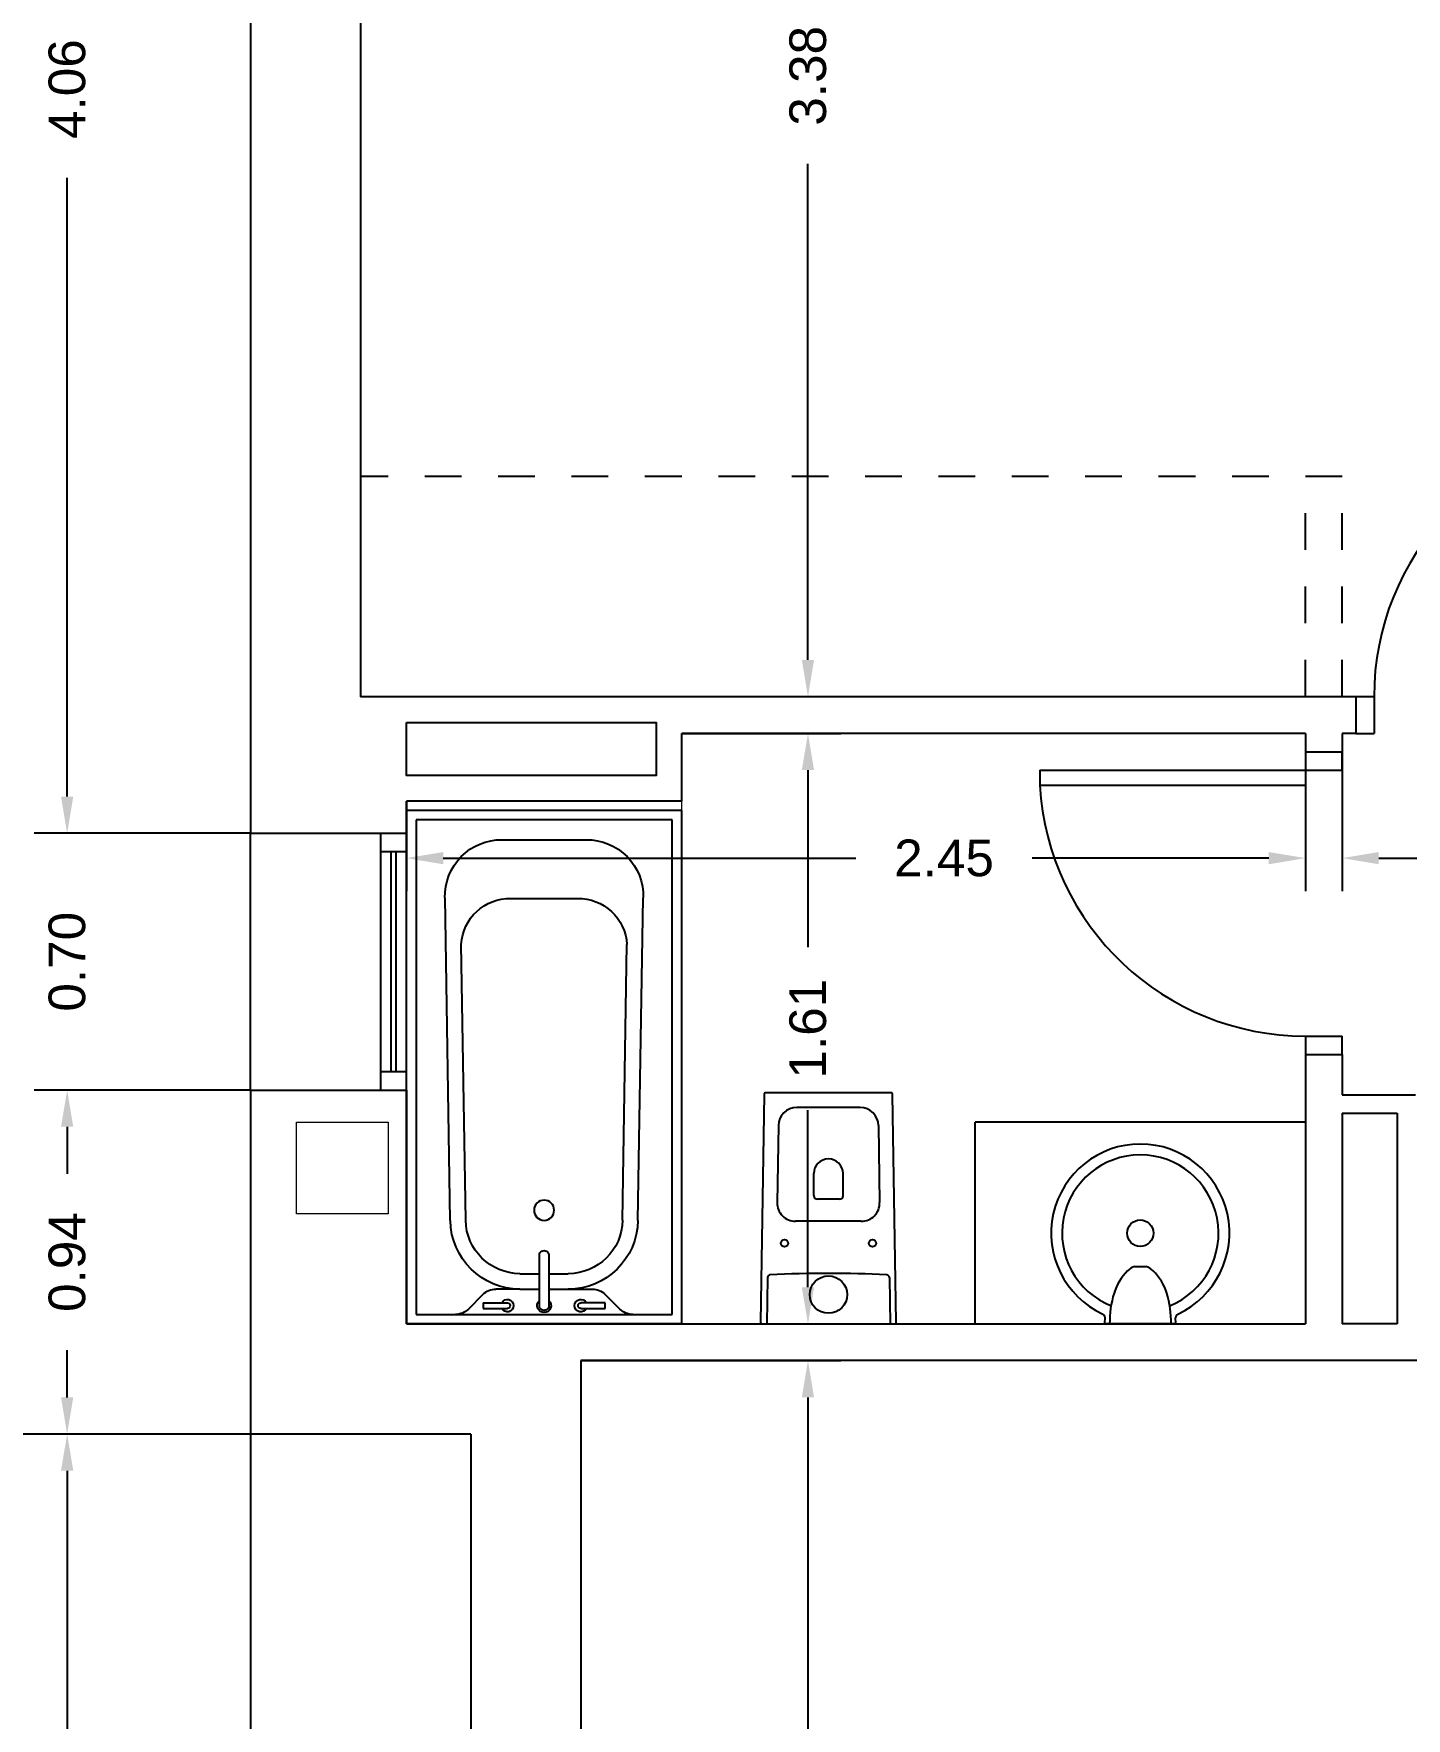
# Model space of a CAD drawing. Header units: millimetres. Extents: x 441156 to 441653, y 4514887 to 4515266.
# Drawn here: x 441333.291 to 441337.032, y 4515208.628 to 4515213.22 of the extents above; entities that cross this region are included whole.
import ezdxf

# ---------------------------------------------------------------- set-up
doc = ezdxf.new("R2010")
doc.units = ezdxf.units.MM
doc.linetypes.add('CONTINUA', pattern=[0])
doc.linetypes.add('RAYITAS', pattern=[0.375, 0.25, -0.125])
for name, color, linetype in [('01_cotas', 254, 'Continuous'), ('01_muros', 1, 'Continuous'), ('01_proyección', 4, 'RAYITAS'), ('01_puertas', 2, 'Continuous'), ('01_sanitarios', 250, 'Continuous'), ('01_tabiques', 3, 'Continuous'), ('01_ventanas', 2, 'Continuous')]:
    doc.layers.add(name, color=color, linetype=linetype)
doc.layers.add('01_muebles_B', color=254, linetype='Continuous', lineweight=5)
doc.layers.add('01_pilares baja', color=5, linetype='Continuous', lineweight=20)
doc.styles.add('Estilo1', font='swissel.ttf')
doc.styles.add('ROMANS', font='romans')
doc.dimstyles.new('DECIMAL-50', dxfattribs={"dimtxt": 0.08, "dimasz": 0.15, "dimexe": 0.09, "dimexo": 0, "dimgap": 0.09, "dimtad": 0, "dimzin": 0, "dimdsep": 46, "dimtxsty": 'ROMANS', "dimcen": 0.09, "dimclrt": 6, "dimadec": 0, "dimazin": 0, "dimtfac": 1.38, "dimtix": 1, "dimtofl": 0, "dimtmove": 2, "dimatfit": 3, "dimldrblk": 'OBLIQUE', "dimfxl": 1, "dimtolj": 1, "dimtzin": 0, "dimarcsym": 0})

# ---------------------------------------------------------------- blocks, each defined once
blk = doc.blocks.new('*D155')
at = {"layer": '01_cotas', "color": 0, "linetype": 'CONTINUA', "lineweight": -2, "transparency": 16777216}
for p, q in [((441336.7575, 4515214.798), (441335.3117, 4515214.798)), ((441336.7575, 4515211.413), (441335.3117, 4515211.413))]:
    blk.add_line(p, q, dxfattribs=at)
at = {"layer": '01_cotas', "color": 0, "lineweight": -2, "transparency": 16777216}
for p, q in [((441335.4017, 4515214.698), (441335.4017, 4515213.3457)), ((441335.4017, 4515211.513), (441335.4017, 4515212.8653))]:
    blk.add_line(p, q, dxfattribs=at)
at = {"layer": '01_cotas', "color": 0, "transparency": 16777216}
for points in [[(441335.385, 4515214.698), (441335.4183, 4515214.698), (441335.4017, 4515214.798)], [(441335.385, 4515211.513), (441335.4183, 4515211.513), (441335.4017, 4515211.413)]]:
    blk.add_solid(points, dxfattribs=at)
at = {"layer": '01_cotas', "color": 7, "transparency": 16777216, "insert": (441335.4017, 4515213.1055), "char_height": 0.1, "attachment_point": 5, "rotation": 90, "style": 'Estilo1'}
blk.add_mtext('\\A1;3.38', dxfattribs=at)
blk = doc.blocks.new('*D156')
at = {"layer": '01_cotas', "color": 0, "linetype": 'CONTINUA', "lineweight": -2, "transparency": 16777216}
for p, q in [((441336.8575, 4515211.313), (441336.8575, 4515210.8829)), ((441339.9325, 4515210.8863), (441339.9325, 4515211.0629))]:
    blk.add_line(p, q, dxfattribs=at)
at = {"layer": '01_cotas', "color": 0, "lineweight": -2, "transparency": 16777216}
for p, q in [((441336.9575, 4515210.9729), (441338.1565, 4515210.9729)), ((441339.8325, 4515210.9729), (441338.6335, 4515210.9729))]:
    blk.add_line(p, q, dxfattribs=at)
at = {"layer": '01_cotas', "color": 0, "transparency": 16777216}
for points in [[(441336.9575, 4515210.9895), (441336.9575, 4515210.9562), (441336.8575, 4515210.9729)], [(441339.8325, 4515210.9895), (441339.8325, 4515210.9562), (441339.9325, 4515210.9729)]]:
    blk.add_solid(points, dxfattribs=at)
at = {"layer": '01_cotas', "color": 7, "transparency": 16777216, "insert": (441338.395, 4515210.9729), "char_height": 0.1, "attachment_point": 5, "style": 'Estilo1'}
blk.add_mtext('\\A1;3.07', dxfattribs=at)
blk = doc.blocks.new('*D157')
at = {"layer": '01_cotas', "color": 0, "linetype": 'CONTINUA', "lineweight": -2, "transparency": 16777216}
for p, q in [((441336.7575, 4515211.313), (441336.7575, 4515210.8829)), ((441334.3075, 4515211.128), (441334.3075, 4515210.8829))]:
    blk.add_line(p, q, dxfattribs=at)
at = {"layer": '01_cotas', "color": 0, "lineweight": -2, "transparency": 16777216}
for p, q in [((441334.4075, 4515210.9729), (441335.5325, 4515210.9729)), ((441336.6575, 4515210.9729), (441336.0128, 4515210.9729))]:
    blk.add_line(p, q, dxfattribs=at)
at = {"layer": '01_cotas', "color": 0, "transparency": 16777216}
for points in [[(441334.4075, 4515210.9895), (441334.4075, 4515210.9562), (441334.3075, 4515210.9729)], [(441336.6575, 4515210.9895), (441336.6575, 4515210.9562), (441336.7575, 4515210.9729)]]:
    blk.add_solid(points, dxfattribs=at)
at = {"layer": '01_cotas', "color": 7, "transparency": 16777216, "insert": (441335.7726, 4515210.9729), "char_height": 0.1, "attachment_point": 5, "style": 'Estilo1'}
blk.add_mtext('\\A1;2.45', dxfattribs=at)
blk = doc.blocks.new('*D171')
at = {"layer": '01_cotas', "color": 0, "linetype": 'CONTINUA', "lineweight": -2, "transparency": 16777216}
for p, q in [((441335.0575, 4515211.313), (441335.4917, 4515211.313)), ((441335.0575, 4515209.703), (441335.4917, 4515209.703))]:
    blk.add_line(p, q, dxfattribs=at)
at = {"layer": '01_cotas', "color": 0, "lineweight": -2, "transparency": 16777216}
for p, q in [((441335.4017, 4515211.213), (441335.4017, 4515210.7298)), ((441335.4017, 4515209.803), (441335.4017, 4515210.2862))]:
    blk.add_line(p, q, dxfattribs=at)
at = {"layer": '01_cotas', "color": 0, "transparency": 16777216}
for points in [[(441335.385, 4515211.213), (441335.4183, 4515211.213), (441335.4017, 4515211.313)], [(441335.385, 4515209.803), (441335.4183, 4515209.803), (441335.4017, 4515209.703)]]:
    blk.add_solid(points, dxfattribs=at)
at = {"layer": '01_cotas', "color": 7, "transparency": 16777216, "insert": (441335.4017, 4515210.508), "char_height": 0.1, "attachment_point": 5, "rotation": 90, "style": 'Estilo1'}
blk.add_mtext('\\A1;1.61', dxfattribs=at)
blk = doc.blocks.new('*D172')
at = {"layer": '01_cotas', "color": 0, "linetype": 'CONTINUA', "lineweight": -2, "transparency": 16777216}
for p, q in [((441334.7825, 4515209.603), (441335.4917, 4515209.603)), ((441334.9075, 4515206.928), (441335.4917, 4515206.928))]:
    blk.add_line(p, q, dxfattribs=at)
at = {"layer": '01_cotas', "color": 0, "lineweight": -2, "transparency": 16777216}
for p, q in [((441335.4017, 4515209.503), (441335.4017, 4515208.5057)), ((441335.4017, 4515207.028), (441335.4017, 4515208.0253))]:
    blk.add_line(p, q, dxfattribs=at)
at = {"layer": '01_cotas', "color": 0, "transparency": 16777216}
for points in [[(441335.385, 4515209.503), (441335.4183, 4515209.503), (441335.4017, 4515209.603)], [(441335.385, 4515207.028), (441335.4183, 4515207.028), (441335.4017, 4515206.928)]]:
    blk.add_solid(points, dxfattribs=at)
at = {"layer": '01_cotas', "color": 7, "transparency": 16777216, "insert": (441335.4017, 4515208.2655), "char_height": 0.1, "attachment_point": 5, "rotation": 90, "style": 'Estilo1'}
blk.add_mtext('\\A1;2.68', dxfattribs=at)
blk = doc.blocks.new('Bañera-Rectangular con grifo-3D - 1700 x 800 x 498mm-789295-PRIMERA SUPERFICIES Y MOBILIARIO')
at = {"layer": '01_sanitarios', "linetype": 'CONTINUA'}
for p, q in [((-0.475, -0.84), (-0.475, -0.09)), ((0.925, -0.84), (0.925, -0.09))]:
    blk.add_line(p, q, dxfattribs=at)
at = {"layer": '01_sanitarios'}
for p, q in [((0.925, -0.09), (-0.475, -0.09)), ((-0.449, -0.814), (-0.449, -0.116)), ((-0.449, -0.116), (0.899, -0.116)), ((0.899, -0.116), (0.899, -0.814)), ((0.6431, -0.2093), (-0.2368, -0.1949)), ((0.6422, -0.2513), (-0.1095, -0.2392)), ((0.8446, -0.2983), (0.8844, -0.2586)), ((0.8675, -0.299), (0.8675, -0.365)), ((0.8675, -0.299), (0.8825, -0.299)), ((0.8825, -0.299), (0.8825, -0.365)), ((-0.395, -0.3504), (-0.395, -0.5797)), ((0.83, -0.3993), (0.83, -0.3337)), ((-0.235, -0.3746), (-0.235, -0.5554)), ((0.788, -0.3993), (0.788, -0.452)), ((0.83, -0.3993), (0.83, -0.452)), ((0.875, -0.452), (0.7373, -0.452)), ((0.7373, -0.478), (0.875, -0.478)), ((0.788, -0.478), (0.788, -0.5308)), ((0.83, -0.478), (0.83, -0.5308)), ((0.83, -0.5308), (0.83, -0.5964)), ((0.8675, -0.631), (0.8675, -0.565)), ((0.8825, -0.565), (0.8825, -0.631)), ((0.8445, -0.6316), (0.8843, -0.6714)), ((0.8825, -0.631), (0.8675, -0.631)), ((0.6422, -0.6787), (-0.1095, -0.6908)), ((0.6431, -0.7207), (-0.2368, -0.7351)), ((0.899, -0.814), (-0.449, -0.814)), ((0.925, -0.84), (-0.475, -0.84))]:
    blk.add_line(p, q, dxfattribs=at)
blk.add_circle((0.615, -0.465), 0.0275, dxfattribs=at)
for centre, radius, start, end in [((-0.2413, -0.3485), 0.1537, 88.3237, 180.683), ((0.64, -0.3993), 0.1899, 0, 89.0868), ((0.849, -0.2232), 0.05, 315.0032, 0), ((-0.1027, -0.3714), 0.1323, 92.9253, 181.402), ((0.64, -0.3993), 0.148, 360, 89.1455), ((0.88, -0.3337), 0.05, 135, 180), ((0.875, -0.365), 0.017, 116.179, 63.821), ((0.875, -0.365), 0.0075, 180, 0), ((0.875, -0.465), 0.019, 223.1736, 136.8264), ((0.875, -0.465), 0.013, 270, 90), ((0.64, -0.5308), 0.148, 270.921, 0), ((0.64, -0.5308), 0.19, 270.9751, 0), ((0.875, -0.565), 0.017, 296.179, 243.821), ((-0.2413, -0.5815), 0.1537, 179.317, 271.6763), ((-0.1027, -0.5586), 0.1323, 178.598, 267.0747), ((0.88, -0.5964), 0.05, 180, 224.8463), ((0.875, -0.565), 0.0075, 0, 180), ((0.849, -0.7068), 0.05, 0, 45.0092)]:
    blk.add_arc(centre, radius, start, end, dxfattribs=at)
blk.add_ellipse((0.7373, -0.465), major_axis=(0, 0.013), ratio=0.955769, start_param=0, end_param=3.141593, dxfattribs=at)
blk = doc.blocks.new('duravit inodoro cisterna')
at = {"layer": '01_sanitarios', "linetype": 'Continuous'}
for p, q in [((0.0864, 0.59), (-0.0864, 0.59)), ((-0.1364, 0.5408), (-0.1396, 0.3308)), ((0.1364, 0.5408), (0.1396, 0.3308)), ((-0.04, 0.35), (-0.04, 0.41)), ((0.04, 0.35), (0.04, 0.41)), ((0.03, 0.34), (-0.03, 0.34)), ((0.0896, 0.28), (-0.0896, 0.28)), ((-0.166, 0.1269), (-0.1681, -0.0001)), ((0.166, 0.1269), (0.1681, -0.0001))]:
    blk.add_line(p, q, dxfattribs=at)
at = {"layer": '01_sanitarios', "linetype": 'Continuous', "flags": 128}
blk.add_lwpolyline([(0.181, 0, 0.414214), (0.185, 0.004), (0.185, 0.005), (0.175, 0.6257, 0.436396), (0.171, 0.63), (-0.171, 0.63, 0.436396), (-0.175, 0.6257), (-0.185, 0.005), (-0.185, 0.004, 0.414214), (-0.181, 0)], format="xyb", close=True, dxfattribs=at)
at = {"layer": '01_sanitarios', "linetype": 'Continuous'}
for centre, radius in [((-0.1198, 0.22), 0.01), ((0.12, 0.22), 0.01), ((0, 0.08), 0.051)]:
    blk.add_circle(centre, radius, dxfattribs=at)
for centre, radius, start, end in [((-0.0864, 0.54), 0.05, 90, 179.076), ((0.0864, 0.54), 0.05, 0.924, 90), ((0, 0.41), 0.04, 0, 180), ((-0.0896, 0.33), 0.05, 179.076, 270), ((-0.03, 0.35), 0.01, 180, 270), ((0.03, 0.35), 0.01, 270, 0), ((0.0896, 0.33), 0.05, 270, 0.924), ((0, -2.8442), 2.9822, 86.9359, 93.0641), ((-0.159, 0.1267), 0.007, 93.0641, 179.076), ((0.159, 0.1267), 0.007, 0.924, 86.9359)]:
    blk.add_arc(centre, radius, start, end, dxfattribs=at)
blk = doc.blocks.new('lav-encimera 2')
at = {"layer": '01_sanitarios'}
for p, q in [((-0.0027, 0.1074), (-0.0187, 0.1066)), ((0, 0.1044), (0, -0.1044)), ((-0.1742, -0.0168), (-0.1743, 0.0168)), ((-0.0027, -0.1074), (-0.0187, -0.1066))]:
    blk.add_line(p, q, dxfattribs=at)
blk.add_circle((-0.275, 0), 0.04, dxfattribs=at)
for centre, radius, start, end in [((-0.275, 0), 0.27, 24.8749, 335.1251), ((-0.275, 0), 0.237, 22.0656, 338.0564), ((-0.0178, 0.1208), 0.0142, 210.5291, 266.214), ((-0.003, 0.1044), 0.003, 360, 83.3159), ((-0.0471, -0.0725), 0.1594, 106.8165, 135.6956), ((-0.0033, -0.2171), 0.3105, 89.383, 106.8165), ((-0.1216, 0.0003), 0.0553, 135.6956, 162.5904), ((-0.1216, 0.0003), 0.0553, 197.9532, 224.3044), ((-0.0471, 0.073), 0.1594, 224.3044, 253.1835), ((-0.0033, 0.2176), 0.3105, 253.1835, 270.617), ((-0.0178, -0.1208), 0.0142, 93.786, 149.4709), ((-0.003, -0.1044), 0.003, 276.6841, 360)]:
    blk.add_arc(centre, radius, start, end, dxfattribs=at)
blk = doc.blocks.new('P725-10')
for p, q in [((-0.05, 0.8238), (-0.0914, 0.8238)), ((-0.0914, 0.8238), (-0.0914, 0.1)), ((-0.05, 0.8238), (-0.05, 0)), ((-0.775, 0.1), (-0.825, 0.1)), ((-0.775, 0.1), (-0.775, 0)), ((0, 0.1), (-0.0914, 0.1)), ((-0.825, 0), (-0.775, 0)), ((-0.05, 0), (0, 0))]:
    blk.add_line(p, q)
blk.add_arc((-0.05, 0.1), 0.725, 93.2758, 180)
blk = doc.blocks.new('*D618')
at = {"layer": '01_cotas', "color": 0, "linetype": 'CONTINUA', "lineweight": -2, "transparency": 16777216}
for p, q in [((441333.8825, 4515215.098), (441333.2925, 4515215.098)), ((441333.8825, 4515211.0405), (441333.2925, 4515211.0405))]:
    blk.add_line(p, q, dxfattribs=at)
at = {"layer": '01_cotas', "color": 0, "lineweight": -2, "transparency": 16777216}
for p, q in [((441333.3825, 4515214.998), (441333.3825, 4515213.3107)), ((441333.3825, 4515211.1405), (441333.3825, 4515212.8278))]:
    blk.add_line(p, q, dxfattribs=at)
at = {"layer": '01_cotas', "color": 0, "transparency": 16777216}
for points in [[(441333.3658, 4515214.998), (441333.3992, 4515214.998), (441333.3825, 4515215.098)], [(441333.3658, 4515211.1405), (441333.3992, 4515211.1405), (441333.3825, 4515211.0405)]]:
    blk.add_solid(points, dxfattribs=at)
at = {"layer": '01_cotas', "color": 7, "transparency": 16777216, "insert": (441333.3825, 4515213.0693), "char_height": 0.1, "attachment_point": 5, "rotation": 90, "style": 'Estilo1'}
blk.add_mtext('\\A1;4.06', dxfattribs=at)
blk = doc.blocks.new('*D619')
at = {"layer": '01_cotas', "color": 0, "linetype": 'CONTINUA', "lineweight": -2, "transparency": 16777216}
for p, q in [((441333.8825, 4515210.3405), (441333.2925, 4515210.3405)), ((441333.8825, 4515209.403), (441333.2925, 4515209.403))]:
    blk.add_line(p, q, dxfattribs=at)
at = {"layer": '01_cotas', "color": 0, "lineweight": -2, "transparency": 16777216}
for p, q in [((441333.3825, 4515210.2405), (441333.3825, 4515210.1122)), ((441333.3825, 4515209.503), (441333.3825, 4515209.6313))]:
    blk.add_line(p, q, dxfattribs=at)
at = {"layer": '01_cotas', "color": 0, "transparency": 16777216}
for points in [[(441333.3658, 4515210.2405), (441333.3992, 4515210.2405), (441333.3825, 4515210.3405)], [(441333.3658, 4515209.503), (441333.3992, 4515209.503), (441333.3825, 4515209.403)]]:
    blk.add_solid(points, dxfattribs=at)
at = {"layer": '01_cotas', "color": 7, "transparency": 16777216, "insert": (441333.3825, 4515209.8718), "char_height": 0.1, "attachment_point": 5, "rotation": 90, "style": 'Estilo1'}
blk.add_mtext('\\A1;0.94', dxfattribs=at)
blk = doc.blocks.new('*D620')
at = {"layer": '01_cotas', "color": 0, "linetype": 'CONTINUA', "lineweight": -2, "transparency": 16777216}
for p, q in [((441334.4825, 4515209.403), (441333.2925, 4515209.403)), ((441334.4825, 4515206.628), (441333.2925, 4515206.628))]:
    blk.add_line(p, q, dxfattribs=at)
at = {"layer": '01_cotas', "color": 0, "lineweight": -2, "transparency": 16777216}
for p, q in [((441333.3825, 4515209.303), (441333.3825, 4515208.2557)), ((441333.3825, 4515206.728), (441333.3825, 4515207.7753))]:
    blk.add_line(p, q, dxfattribs=at)
at = {"layer": '01_cotas', "color": 0, "transparency": 16777216}
for points in [[(441333.3658, 4515209.303), (441333.3992, 4515209.303), (441333.3825, 4515209.403)], [(441333.3658, 4515206.728), (441333.3992, 4515206.728), (441333.3825, 4515206.628)]]:
    blk.add_solid(points, dxfattribs=at)
at = {"layer": '01_cotas', "color": 7, "transparency": 16777216, "insert": (441333.3825, 4515208.0155), "char_height": 0.1, "attachment_point": 5, "rotation": 90, "style": 'Estilo1'}
blk.add_mtext('\\A1;2.78', dxfattribs=at)
blk = doc.blocks.new('*D623')
at = {"layer": '01_cotas', "color": 0, "linetype": 'CONTINUA', "lineweight": -2, "transparency": 16777216}
for p, q in [((441333.8825, 4515215.098), (441332.7925, 4515215.098)), ((441333.8825, 4515209.403), (441332.7925, 4515209.403))]:
    blk.add_line(p, q, dxfattribs=at)
at = {"layer": '01_cotas', "color": 0, "lineweight": -2, "transparency": 16777216}
for p, q in [((441332.8825, 4515214.998), (441332.8825, 4515212.4907)), ((441332.8825, 4515209.503), (441332.8825, 4515212.0103))]:
    blk.add_line(p, q, dxfattribs=at)
at = {"layer": '01_cotas', "color": 0, "transparency": 16777216}
for points in [[(441332.8658, 4515214.998), (441332.8992, 4515214.998), (441332.8825, 4515215.098)], [(441332.8658, 4515209.503), (441332.8992, 4515209.503), (441332.8825, 4515209.403)]]:
    blk.add_solid(points, dxfattribs=at)
at = {"layer": '01_cotas', "color": 7, "transparency": 16777216, "insert": (441332.8825, 4515212.2505), "char_height": 0.1, "attachment_point": 5, "rotation": 90, "style": 'Estilo1'}
blk.add_mtext('\\A1;5.69', dxfattribs=at)
blk = doc.blocks.new('*D624')
at = {"layer": '01_cotas', "color": 0, "linetype": 'CONTINUA', "lineweight": -2, "transparency": 16777216}
for p, q in [((441334.4825, 4515209.403), (441332.7925, 4515209.403)), ((441334.4825, 4515201.998), (441332.7925, 4515201.998))]:
    blk.add_line(p, q, dxfattribs=at)
at = {"layer": '01_cotas', "color": 0, "lineweight": -2, "transparency": 16777216}
for p, q in [((441332.8825, 4515209.303), (441332.8825, 4515205.9401)), ((441332.8825, 4515202.098), (441332.8825, 4515205.4609))]:
    blk.add_line(p, q, dxfattribs=at)
at = {"layer": '01_cotas', "color": 0, "transparency": 16777216}
for points in [[(441332.8658, 4515209.303), (441332.8992, 4515209.303), (441332.8825, 4515209.403)], [(441332.8658, 4515202.098), (441332.8992, 4515202.098), (441332.8825, 4515201.998)]]:
    blk.add_solid(points, dxfattribs=at)
at = {"layer": '01_cotas', "color": 7, "transparency": 16777216, "insert": (441332.8825, 4515205.7005), "char_height": 0.1, "attachment_point": 5, "rotation": 90, "style": 'Estilo1'}
blk.add_mtext('\\A1;7.40', dxfattribs=at)
blk = doc.blocks.new('*D625')
at = {"layer": '01_cotas', "color": 0, "linetype": 'CONTINUA', "lineweight": -2, "transparency": 16777216}
for p, q in [((441333.8825, 4515215.098), (441332.2925, 4515215.098)), ((441333.8825, 4515201.998), (441332.2925, 4515201.998))]:
    blk.add_line(p, q, dxfattribs=at)
at = {"layer": '01_cotas', "color": 0, "lineweight": -2, "transparency": 16777216}
for p, q in [((441332.3825, 4515214.998), (441332.3825, 4515208.8293)), ((441332.3825, 4515202.098), (441332.3825, 4515208.2668))]:
    blk.add_line(p, q, dxfattribs=at)
at = {"layer": '01_cotas', "color": 0, "transparency": 16777216}
for points in [[(441332.3658, 4515214.998), (441332.3992, 4515214.998), (441332.3825, 4515215.098)], [(441332.3658, 4515202.098), (441332.3992, 4515202.098), (441332.3825, 4515201.998)]]:
    blk.add_solid(points, dxfattribs=at)
at = {"layer": '01_cotas', "color": 7, "transparency": 16777216, "insert": (441332.3825, 4515208.548), "char_height": 0.1, "attachment_point": 5, "rotation": 90, "style": 'Estilo1'}
blk.add_mtext('\\A1;13.10', dxfattribs=at)
blk = doc.blocks.new('*D626')
at = {"layer": '01_cotas', "color": 0, "lineweight": -2, "transparency": 16777216}
for p, q in [((441333.3825, 4515211.1405), (441333.3825, 4515211.2405)), ((441333.3825, 4515210.2405), (441333.3825, 4515210.1405))]:
    blk.add_line(p, q, dxfattribs=at)
at = {"layer": '01_cotas', "color": 0, "linetype": 'CONTINUA', "lineweight": -2, "transparency": 16777216}
for p, q in [((441333.8825, 4515211.0405), (441333.2925, 4515211.0405)), ((441333.8825, 4515210.3405), (441333.2925, 4515210.3405))]:
    blk.add_line(p, q, dxfattribs=at)
at = {"layer": '01_cotas', "color": 0, "transparency": 16777216}
for points in [[(441333.3658, 4515211.1405), (441333.3992, 4515211.1405), (441333.3825, 4515211.0405)], [(441333.3658, 4515210.2405), (441333.3992, 4515210.2405), (441333.3825, 4515210.3405)]]:
    blk.add_solid(points, dxfattribs=at)
at = {"layer": '01_cotas', "color": 7, "transparency": 16777216, "insert": (441333.3825, 4515210.6905), "char_height": 0.1, "attachment_point": 5, "rotation": 90, "style": 'Estilo1'}
blk.add_mtext('\\A1;0.70', dxfattribs=at)
blk = doc.blocks.new('*D627')
at = {"layer": '01_cotas', "color": 0, "linetype": 'CONTINUA', "lineweight": -2, "transparency": 16777216}
for p, q in [((441333.8825, 4515209.403), (441333.8825, 4515200.908)), ((441334.4825, 4515209.403), (441334.4825, 4515200.908))]:
    blk.add_line(p, q, dxfattribs=at)
at = {"layer": '01_cotas', "color": 0, "lineweight": -2, "transparency": 16777216}
for p, q in [((441333.7825, 4515200.998), (441333.6825, 4515200.998)), ((441334.5825, 4515200.998), (441334.6825, 4515200.998))]:
    blk.add_line(p, q, dxfattribs=at)
at = {"layer": '01_cotas', "color": 0, "transparency": 16777216}
for points in [[(441333.7825, 4515201.0147), (441333.7825, 4515200.9813), (441333.8825, 4515200.998)], [(441334.5825, 4515201.0147), (441334.5825, 4515200.9813), (441334.4825, 4515200.998)]]:
    blk.add_solid(points, dxfattribs=at)
at = {"layer": '01_cotas', "color": 7, "transparency": 16777216, "insert": (441334.1825, 4515200.998), "char_height": 0.1, "attachment_point": 5, "style": 'Estilo1'}
blk.add_mtext('\\A1;0.60', dxfattribs=at)

msp = doc.modelspace()

# ---------------------------------------------------------------- linework, layer by layer
at = {"layer": '01_muebles_B'}
msp.add_line((441335.0575, 4515211.103, 0), (441335.0575, 4515211.128, 0), dxfattribs=at)
at = {"layer": '01_muros'}
for p, q in [((441333.8825, 4515215.098, 0), (441333.8825, 4515211.0405, 0)), ((441333.8825, 4515211.0405, 0), (441334.3075, 4515211.0405, 0)), ((441333.8825, 4515210.3405, 0), (441333.8825, 4515209.403, 0)), ((441333.8825, 4515210.3405, 0), (441334.3075, 4515210.3405, 0)), ((441334.4825, 4515209.403, 0), (441333.8825, 4515209.403, 0)), ((441334.4825, 4515209.403, 0), (441334.4825, 4515206.628, 0))]:
    msp.add_line(p, q, dxfattribs=at)
at = {"layer": '01_pilares baja'}
msp.add_lwpolyline([(441334.2575, 4515210.003), (441334.0075, 4515210.003), (441334.0075, 4515210.253), (441334.2575, 4515210.253), (441334.2575, 4515210.003)], close=True, dxfattribs=at)
at = {"layer": '01_proyección', "color": 120, "ltscale": 0.25}
for p, q in [((441336.8575, 4515212.013, 0), (441334.1825, 4515212.013, 0)), ((441336.7575, 4515211.413, 0), (441336.7575, 4515212.013, 0)), ((441336.8575, 4515211.413, 0), (441336.8575, 4515212.013, 0))]:
    msp.add_line(p, q, dxfattribs=at)
at = {"layer": '01_sanitarios', "linetype": 'CONTINUA'}
for p in [(441336.7575, 4515210.253, 0), (441335.8575, 4515209.703, 0)]:
    msp.add_line(p, (441335.8575, 4515210.253, 0), dxfattribs=at)
at = {"layer": '01_tabiques'}
for p, q in [((441334.1825, 4515214.073, 0), (441334.1825, 4515211.413, 0)), ((441336.8945, 4515211.413, 0), (441334.1825, 4515211.413, 0)), ((441336.8945, 4515211.413, 0), (441336.8945, 4515211.313, 0)), ((441336.7575, 4515211.313, 0), (441335.0575, 4515211.313, 0)), ((441335.0575, 4515211.128, 0), (441335.0575, 4515211.313, 0)), ((441336.7575, 4515211.313, 0), (441336.7575, 4515211.2629, 0)), ((441336.8945, 4515211.313, 0), (441336.8575, 4515211.313, 0)), ((441336.8575, 4515211.313, 0), (441336.8575, 4515211.2629, 0)), ((441336.7575, 4515211.2629, 0), (441336.8575, 4515211.2629, 0)), ((441335.0575, 4515211.128, 0), (441334.3075, 4515211.128, 0)), ((441334.3075, 4515211.0405, 0), (441334.3075, 4515211.128, 0)), ((441336.7575, 4515210.4379, 0), (441336.7575, 4515209.703, 0)), ((441336.7575, 4515210.4379, 0), (441336.8575, 4515210.4379, 0)), ((441336.8575, 4515210.4379, 0), (441336.8575, 4515210.328, 0)), ((441334.3075, 4515210.3405, 0), (441334.3075, 4515209.703, 0)), ((441336.8575, 4515210.328, 0), (441337.0575, 4515210.328, 0)), ((441336.8575, 4515210.278, 0), (441336.8575, 4515209.703, 0)), ((441336.8575, 4515210.278, 0), (441337.0075, 4515210.278, 0)), ((441337.0075, 4515210.278, 0), (441337.0075, 4515209.703, 0)), ((441334.3075, 4515209.703, 0), (441336.7575, 4515209.703, 0)), ((441337.0075, 4515209.703, 0), (441336.8575, 4515209.703, 0)), ((441334.7825, 4515209.603, 0), (441334.7825, 4515207.053, 0)), ((441338.4123, 4515209.603, 0), (441334.7825, 4515209.603, 0))]:
    msp.add_line(p, q, dxfattribs=at)
at = {"layer": '01_tabiques', "elevation": 0}
msp.add_lwpolyline([(441334.3075, 4515211.343), (441334.9875, 4515211.343), (441334.9875, 4515211.198), (441334.3075, 4515211.198)], close=True, dxfattribs=at)
at = {"layer": '01_ventanas', "color": 2, "linetype": 'CONTINUA'}
for p, q in [((441333.8825, 4515210.3405, 0), (441333.8825, 4515211.0405, 0)), ((441334.2375, 4515210.3405, 0), (441334.2375, 4515211.0405, 0)), ((441334.3075, 4515210.3405, 0), (441334.3075, 4515211.0405, 0)), ((441334.3075, 4515210.9905, 0), (441334.2375, 4515210.9905, 0)), ((441334.2655, 4515210.3905, 0), (441334.2655, 4515210.9905, 0)), ((441334.2795, 4515210.3905, 0), (441334.2795, 4515210.9905, 0)), ((441334.3075, 4515210.3905, 0), (441334.2375, 4515210.3905, 0))]:
    msp.add_line(p, q, dxfattribs=at)

# ---------------------------------------------------------------- block references
at = {"layer": '01_puertas', "color": 2, "linetype": 'CONTINUA'}
msp.add_blockref('P725-10', (441337.7195, 4515211.313, 0), dxfattribs=at)
at = {"layer": '01_puertas', "color": 2, "linetype": 'CONTINUA', "rotation": 89.99999999999999}
msp.add_blockref('P725-10', (441336.8575, 4515211.2629, 0), dxfattribs=at)
at = {"layer": '01_sanitarios', "linetype": 'CONTINUA', "xscale": -1, "rotation": 90.00000000048672}
msp.add_blockref('Bañera-Rectangular con grifo-3D - 1700 x 800 x 498mm-789295-PRIMERA SUPERFICIES Y MOBILIARIO', (441334.2175, 4515210.628, 0), dxfattribs=at)
at = {"layer": '01_sanitarios', "linetype": 'CONTINUA'}
msp.add_blockref('duravit inodoro cisterna', (441335.4575, 4515209.703, 0), dxfattribs=at)
at = {"layer": '01_sanitarios', "linetype": 'CONTINUA', "xscale": 0.9000000000000002, "yscale": 0.9000000000000002, "zscale": 0.9000000000000002, "rotation": 270}
msp.add_blockref('lav-encimera 2', (441336.3075, 4515209.703, 0), dxfattribs=at)

# ---------------------------------------------------------------- dimensions: what is measured, and where the dimension line sits
at = {"layer": '01_cotas'}
for base, p1, p2, angle, picture, middle in [((441332.3825, 4515201.998), (441333.8825, 4515215.098), (441333.8825, 4515201.998), 90, '*D625', (441332.3825, 4515208.548)), ((441332.882495, 4515209.403012), (441333.882495, 4515215.098008), (441333.882495, 4515209.403012), 90, '*D623', (441332.882495, 4515212.25051)), ((441333.3825, 4515211.0405), (441333.8825, 4515215.098), (441333.8825, 4515211.0405, 0), 90, '*D618', (441333.3825, 4515213.0693)), ((441335.401682, 4515214.798008), (441336.757494, 4515211.413012, 0), (441336.757494, 4515214.798008, -0.000001), 90, '*D155', (441335.401682, 4515213.10551)), ((441335.4017, 4515209.703), (441335.0575, 4515211.313, 0), (441335.0575, 4515209.703, 0), 90, '*D171', (441335.4017, 4515210.508)), ((441333.3825, 4515210.3405), (441333.8825, 4515211.0405, 0), (441333.8825, 4515210.3405, 0), 90, '*D626', (441333.3825, 4515210.6905)), ((441333.3825, 4515209.403), (441333.8825, 4515210.3405, 0), (441333.8825, 4515209.403, 0), 90, '*D619', (441333.3825, 4515209.8718)), ((441335.401682, 4515206.928006), (441334.782494, 4515209.603012, 0), (441334.907494, 4515206.928006, 0), 90, '*D172', (441335.401682, 4515208.265509)), ((441332.8824947342, 4515201.9980118219), (441334.4824947494, 4515209.4030118212, 0.0000002452), (441334.4824947501, 4515201.9980118219, 0.0000002452), 90, '*D624', (441332.8824947335, 4515205.7005118215)), ((441333.382495, 4515206.628006), (441334.482495, 4515209.403012, 0), (441334.482495, 4515206.628006, 0), 90, '*D620', (441333.382495, 4515208.015509)), ((441334.4825, 4515200.998), (441333.8825, 4515209.403, 0), (441334.4825, 4515209.403, 0), 0, '*D627', (441334.1825, 4515200.998))]:
    dim = msp.add_linear_dim(base=base, p1=p1, p2=p2, angle=angle, dimstyle='DECIMAL-50', override={"dimtxt": 0.1, "dimasz": 0.1, "dimtxsty": 'Estilo1', "dimsah": 1, "dimclrt": 7, "dimfxl": 0.09, "dimarcsym": 2}, dxfattribs=at)
    dim.commit()
    dim.dimension.update_dxf_attribs({"geometry": picture, "text_midpoint": middle})
dim = msp.add_linear_dim(base=(441334.3075, 4515210.9729), p1=(441336.7575, 4515211.313, 0), p2=(441334.3075, 4515211.128, 0), dimstyle='DECIMAL-50', override={"dimtxt": 0.1, "dimasz": 0.1, "dimtxsty": 'Estilo1', "dimsah": 1, "dimclrt": 7, "dimfxl": 0.09, "dimarcsym": 2}, dxfattribs=at)
dim.commit()
dim.dimension.update_dxf_attribs({"geometry": '*D157', "text_midpoint": (441335.7726, 4515210.9729), "dimtype": 160})
dim = msp.add_linear_dim(base=(441336.857495, 4515210.972856), p1=(441339.932494, 4515210.886316, 0), p2=(441336.857495, 4515211.313012, -0.000001), dimstyle='DECIMAL-50', override={"dimtxt": 0.1, "dimasz": 0.1, "dimtxsty": 'Estilo1', "dimsah": 1, "dimclrt": 7, "dimfxl": 0.09, "dimarcsym": 2}, dxfattribs=at)
dim.commit()
dim.dimension.update_dxf_attribs({"geometry": '*D156', "text_midpoint": (441338.394994, 4515210.972856)})

doc.saveas('drawing.dxf')
